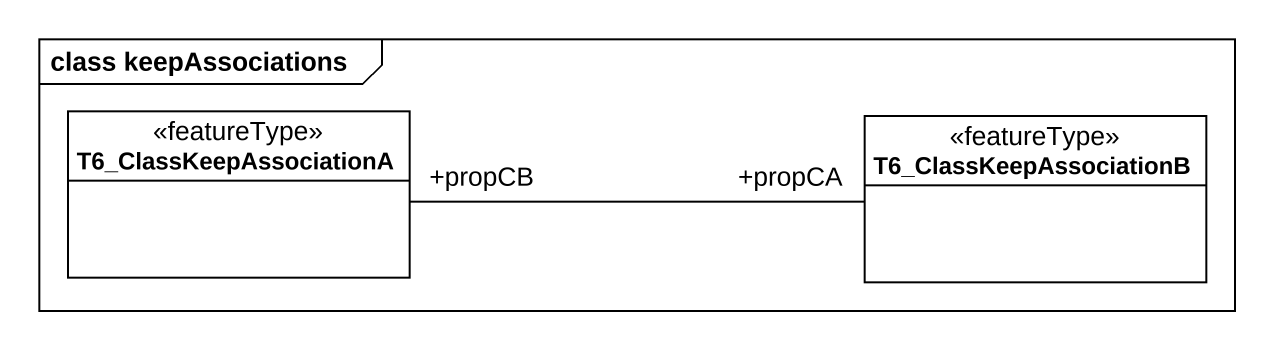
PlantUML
@startuml
mainframe class keepAssociations
hide circle
hide empty members
class T6_ClassKeepAssociationA <<featureType>>
class T6_ClassKeepAssociationB <<featureType>>
T6_ClassKeepAssociationA "+propCB" -right- "+propCA" T6_ClassKeepAssociationB
@enduml
